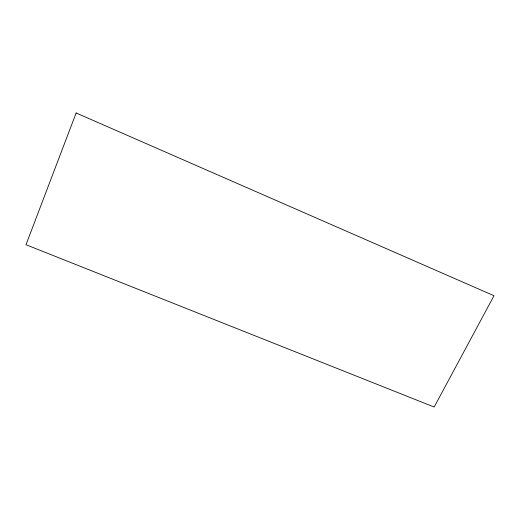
<?xml version="1.0" encoding="UTF-8"?>
<svg xmlns="http://www.w3.org/2000/svg" width="520" height="520" viewBox="0 0 520 520"><rect width="100%" height="100%" fill="white"/><g stroke="black" fill="none" stroke-linecap="round" stroke-linejoin="round"><path stroke-width="0.78" d="M76.141 112.97L26 244.719L434.168 407.03L494 295.737L76.141 112.97"/></g></svg>
